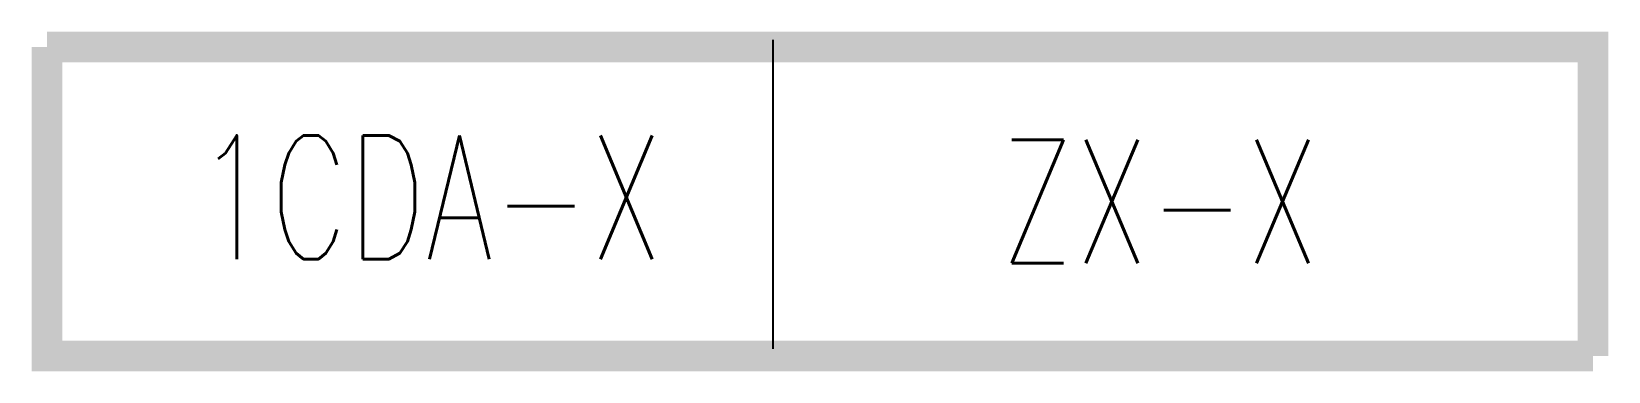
# Model space of a CAD drawing. Header units: millimetres. Extents: x -0.2 to 25.2, y -0.2 to 5.2.
import ezdxf
from ezdxf.enums import TextEntityAlignment as Align

# ---------------------------------------------------------------- set-up
doc = ezdxf.new("R2010")
doc.units = ezdxf.units.MM
doc.styles.add('HZ', font='TXT', dxfattribs={"width": 0.7, "bigfont": 'HZTXT'})

msp = doc.modelspace()

# ---------------------------------------------------------------- linework, layer by layer
at = {"color": 7}
msp.add_line((11.74, 0.117), (11.74, 5.117), dxfattribs=at)
at = {"color": 7, "const_width": 0.5}
for points in [[(0, 5), (25, 5), (25, 0)], [(0, 5), (0, 0), (25, 0)]]:
    msp.add_lwpolyline(points, dxfattribs=at)

# ---------------------------------------------------------------- texts
at = {"color": 3, "style": 'HZ', "width": 0.7}
for s, p in [('1CDA-X', (6.188, 2.569)), ('ZX-X', (18, 2.5))]:
    msp.add_text(s, height=2, dxfattribs=at).set_placement(p, align=Align.MIDDLE)

doc.saveas('drawing.dxf')
